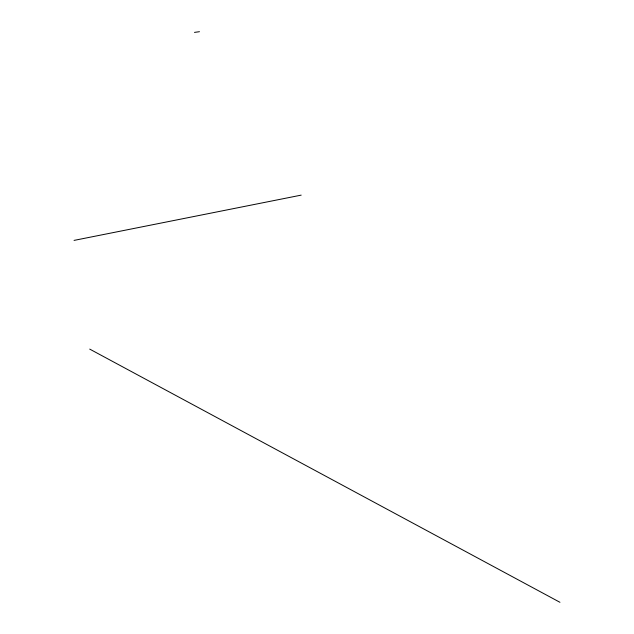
<?xml version="1.0" encoding="UTF-8"?>
<svg xmlns="http://www.w3.org/2000/svg" width="634" height="634" viewBox="0 0 634 634"><rect width="100%" height="100%" fill="white"/><g stroke="black" fill="none" stroke-linecap="round" stroke-linejoin="round"><path stroke-width="0.95" d="M74.051 240.397L301.182 195.129M194.48 32.382L199.464 31.7M89.711 349.104L559.949 602.3"/></g></svg>
